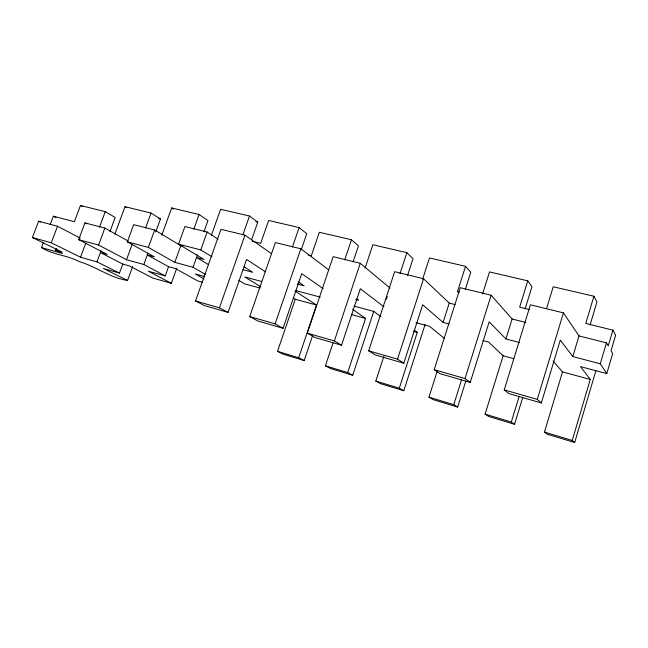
<?xml version="1.0" encoding="UTF-8"?>
<svg xmlns="http://www.w3.org/2000/svg" width="648" height="648" viewBox="0 0 648 648"><rect width="100%" height="100%" fill="white"/><g stroke="black" fill="none" stroke-linecap="round" stroke-linejoin="round"><path stroke-width="0.97" d="M612.895 330.132L608.237 345.943L606.439 342.857L578.996 335.907L563.436 312.871L530.388 304.811L504.257 389.869L508.85 393.571L541.331 402.967L560.277 340.127L572.816 356.57L600.267 363.795L606.795 373.621L612.676 353.565L611.04 350.762L615.6 335.251L612.895 330.132L585.776 323.449L593.892 296.241L553.23 286.772L546.556 308.667M595.893 370.697L574.695 442.519L572.225 440.47L590.263 379.445L580.462 366.59L606.795 373.621M600.267 363.795L606.439 342.857M590.117 324.826L596.93 301.952L593.892 296.241M574.695 442.519L547.293 434.217L544.466 432.078L562.513 371.903L553.036 360.952M572.816 356.57L578.996 335.907M541.331 402.967L537.289 399.379L563.436 312.871M522.766 397.264L514.544 424.294L511.313 422.05L519.17 396.284M514.544 424.294L488.641 416.445L485.101 414.121L503.132 355.768L488.568 342.055L482.752 340.5M482.598 293.909L489.507 271.925L527.755 280.835L519.631 307.152L529.424 309.566M525.188 308.675L531.959 286.667L527.755 280.835M505.934 338.961L512.106 318.994L491.135 295.229L460.266 287.696L434.192 369.692L439.911 373.645L470.262 382.417L489.183 321.845L505.934 338.961L519.332 342.484M465.791 381.105L457.666 407.057L453.762 404.644L461.562 379.769M470.262 382.417L465.029 378.57L491.135 295.229M457.666 407.057L433.148 399.63L428.968 397.143L437.198 371.223M465.264 289.599L470.756 272.265L465.523 266.336L429.486 257.945L422.634 279.094M443.086 322.412L449.242 303.086L423.557 278.737L394.664 271.682L368.696 350.827L375.386 354.983L403.809 363.204L422.666 304.746L443.086 322.412L448.943 323.951M465.523 266.336L457.415 291.819L459.327 292.289M383.843 356.4L375.808 381.073L380.554 383.689L403.801 390.736L425.064 324.575M403.809 363.204L397.54 359.138L423.557 278.737M403.801 390.736L399.298 388.176L417.255 332.432L414.121 330.026M400.027 273.569L406.863 252.671L372.851 244.75L365.099 268.061M407.527 275.489L413.011 258.682L406.863 252.671M333.04 342.889L325.393 365.82L330.642 368.566L352.714 375.257L373.847 311.081M386.37 299.344L387.293 296.541M352.714 375.257L347.676 372.56L365.561 318.387L352.553 309.266M390.056 288.117L360.264 263.291L333.153 256.673L307.33 333.161L314.863 337.486L341.536 345.198L360.304 288.708L383.916 306.836M353.071 261.865L358.425 245.843L351.483 239.768L319.326 232.284L311.307 255.814L308.424 255.109M341.536 345.198L334.368 340.945L360.264 263.291M344.72 259.897L351.483 239.768M312.587 335.64L304.196 360.555L298.688 357.745L316.483 305.046L294.921 290.984M328.666 269.795L300.85 248.791L275.36 242.571L249.715 316.564L257.977 321.044L283.063 328.293L301.717 273.642L323.166 288.676M304.196 360.555L283.216 354.197L277.514 351.346L295.269 299.279L293.609 298.226M292.386 247.115L299.109 227.57L268.669 220.482L260.69 243.348L252.08 241.226M283.063 328.293L275.116 323.879L300.85 248.791M301.207 249.901L306.763 233.685L299.109 227.57M228.047 312.385L219.429 307.841L244.968 235.151L220.968 229.295L195.526 300.964L204.412 305.556L228.047 312.385L246.564 259.459L265.518 271.812M251.61 239.784L257.783 222.167L249.504 216.019L220.636 209.296L211.305 235.516M242.879 234.859L249.504 216.019M205.294 274.323L193.039 267.284L197.478 254.842M211.872 256.73L200.775 249.901L207.158 232.025L184.923 226.525L178.565 244.166L204.031 259.467L196.53 257.499L208.696 264.749M193.793 229.206L199.074 214.504L171.679 207.959L161.757 235.256M203.918 231.854L207.968 220.523L199.074 214.504M176.774 268.142L171.323 283.289L148.311 271.196L165.216 275.902L168.545 266.684L147.299 254.964L154.41 256.875L127.34 241.85L133.658 224.662L154.686 230L180.8 245.689L182.72 246.191M193.039 267.284L174.798 262.367L180.8 245.689M174.798 262.367L148.335 247.406L154.686 230M165.216 275.902L143.824 264.506L147.93 253.238M155.787 231.863L160.485 218.959L151.041 213.054L125.015 206.696L114.842 234.171M145.565 228.031L151.041 213.054M43.197 242.96L41.448 247.568C52.974 254.948 67.254 255.085 79.105 261.598C95.839 266.377 110.022 277.83 127.591 280.446L132.67 266.563M127.591 280.446L103.397 268.507L119.483 273.083L122.796 264.084L100.424 252.55L107.171 254.405L78.683 239.647L84.961 222.896L104.871 228.08L128.174 241.064M143.824 264.506L126.522 259.735L132.16 244.369M126.522 259.735L98.561 245.033L104.871 228.08M119.483 273.083L96.965 261.857L101.048 250.865M109.949 231.587L115.182 217.469L105.251 211.677L80.49 205.481L74.382 221.705L53.355 216.221L50.204 224.516M96.965 261.857L80.53 257.232L85.763 243.219M99.46 227.213L105.251 211.677M41.448 247.568L62.41 253.49L55.728 250.25L56.425 248.411M80.53 257.232L51.249 242.781L57.51 226.249L38.637 221.219L32.4 237.549L62.143 252.048L55.728 250.25M255.814 221.705L257.783 222.167M158.574 218.489L160.485 218.959M449.242 303.086L455.107 304.568M512.106 318.994L525.504 322.38M178.565 244.166L200.775 249.901M243 269.73L252.704 272.281L244.174 266.879M297.408 284.059L304.106 285.817L298.266 281.864M355.639 299.392L358.49 300.137L356.878 298.955M127.34 241.85L148.335 247.406M261.752 281.491L244.758 276.955L260.771 286.797M296.144 290.677L320.169 297.092M353.905 306.099L373.839 311.421L381 316.686M415.951 322.664L429.559 326.3L444.682 338.645M260.14 288.077L244.644 283.881L238.812 280.373M78.683 239.647L98.561 245.033M295.269 299.279L316.483 305.046M351.969 314.693L365.561 318.387M413.489 331.403L417.255 332.432M503.132 355.768L513.815 358.668M562.513 371.903L590.263 379.445M168.545 266.684L175.487 268.58L197.721 280.924L202.557 282.261M204.744 276.558L195.38 274.007L204.055 278.907M32.4 237.549L51.249 242.781M122.796 264.084L129.398 265.923L152.879 278.089L171.323 283.289M195.526 300.964L219.429 307.841M249.715 316.564L275.116 323.879M307.33 333.161L334.368 340.945M368.696 350.827L397.54 359.138M434.192 369.692L465.029 378.57M504.257 389.869L537.289 399.379M277.514 351.346L298.688 357.745M325.393 365.82L347.676 372.56M375.808 381.073L399.298 388.176M428.968 397.143L453.762 404.644M485.101 414.121L511.313 422.05M544.466 432.078L572.225 440.47M38.637 221.219L40.419 222.134M57.51 226.249L80.32 238.148M53.355 216.221L55.979 217.615M84.961 222.896L86.719 223.86M80.49 205.481L82.191 206.445M125.015 206.696L126.627 207.676M207.158 232.025L218.101 239.201M171.679 207.959L173.348 209.061M244.968 235.151L271.52 253.7"/></g></svg>
